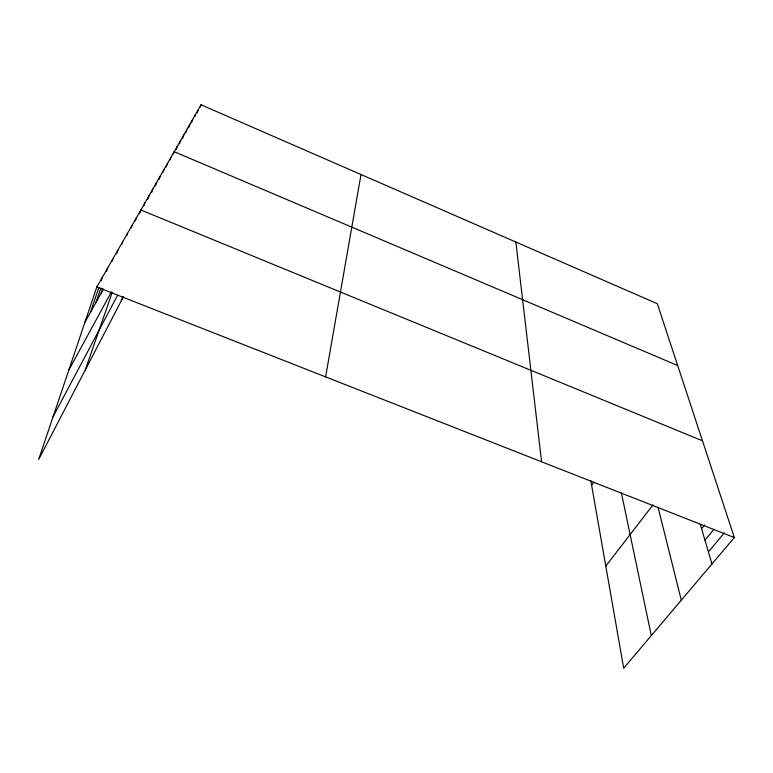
<?xml version="1.0" encoding="UTF-8"?>
<svg xmlns="http://www.w3.org/2000/svg" width="773" height="773" viewBox="0 0 773 773"><rect width="100%" height="100%" fill="white"/><g stroke="black" fill="none" stroke-linecap="round" stroke-linejoin="round"><path stroke-width="1.16" d="M325.617 376.895L361.01 174.534M590.804 480.555L623.685 668.21L734.35 537.554L657.321 303.712L201.038 104.79L96.828 286.957L38.65 459.549L123.39 296.774M90.518 312.253L98.905 287.479M101.186 280.715L102.336 277.343M95.92 302.591L100.848 288.087M106.529 271.362L107.669 268.009M101.166 293.218L102.722 288.648M112.056 261.255L112.839 258.974M116.694 253.592L117.854 250.201M121.96 243.92L122.723 241.688M126.695 235.63L127.458 233.417M131.265 227.658L132.048 225.387M135.343 220.962L136.512 217.58M85.243 370.054L112.278 292.233M139.691 213.338L140.86 209.995L702.483 440.813M143.797 206.14L144.957 202.826M147.759 199.25L148.947 195.849M151.653 192.419L152.832 189.047M155.45 185.771L156.629 182.428M159.151 179.288L160.32 175.973M163.122 171.944L163.915 169.673M166.234 166.91L167.432 163.538M170.07 159.779L170.862 157.547M121.351 300.697L122.801 296.6M173.413 153.914L174.205 151.701L677.689 365.552M176.302 149.286L177.471 145.991M179.452 143.807L180.66 140.415M182.573 138.338L183.771 134.975M185.626 132.985L186.815 129.651M188.602 127.758L189.791 124.453M191.472 122.781L192.69 119.371M194.728 116.655L195.54 114.404M197.115 112.897L198.313 109.544M200.236 107.012L201.038 104.79M53.037 416.86L117.554 295.392M68.758 370.238L111.389 291.885M84.943 322.206L103.427 289.17M591.606 485.173L593.625 482.381M605.79 566.097L653.03 504.875M701.584 528.713L704.628 525.002M704.957 540.153L713.904 529.341M708.416 551.903L724.349 532.877M96.828 286.957L734.35 537.554M700.27 524.258L711.972 563.981M658.045 507.223L681.293 600.196M621.366 492.826L651.31 635.59M515.852 242.036L541.593 461.79"/></g></svg>
